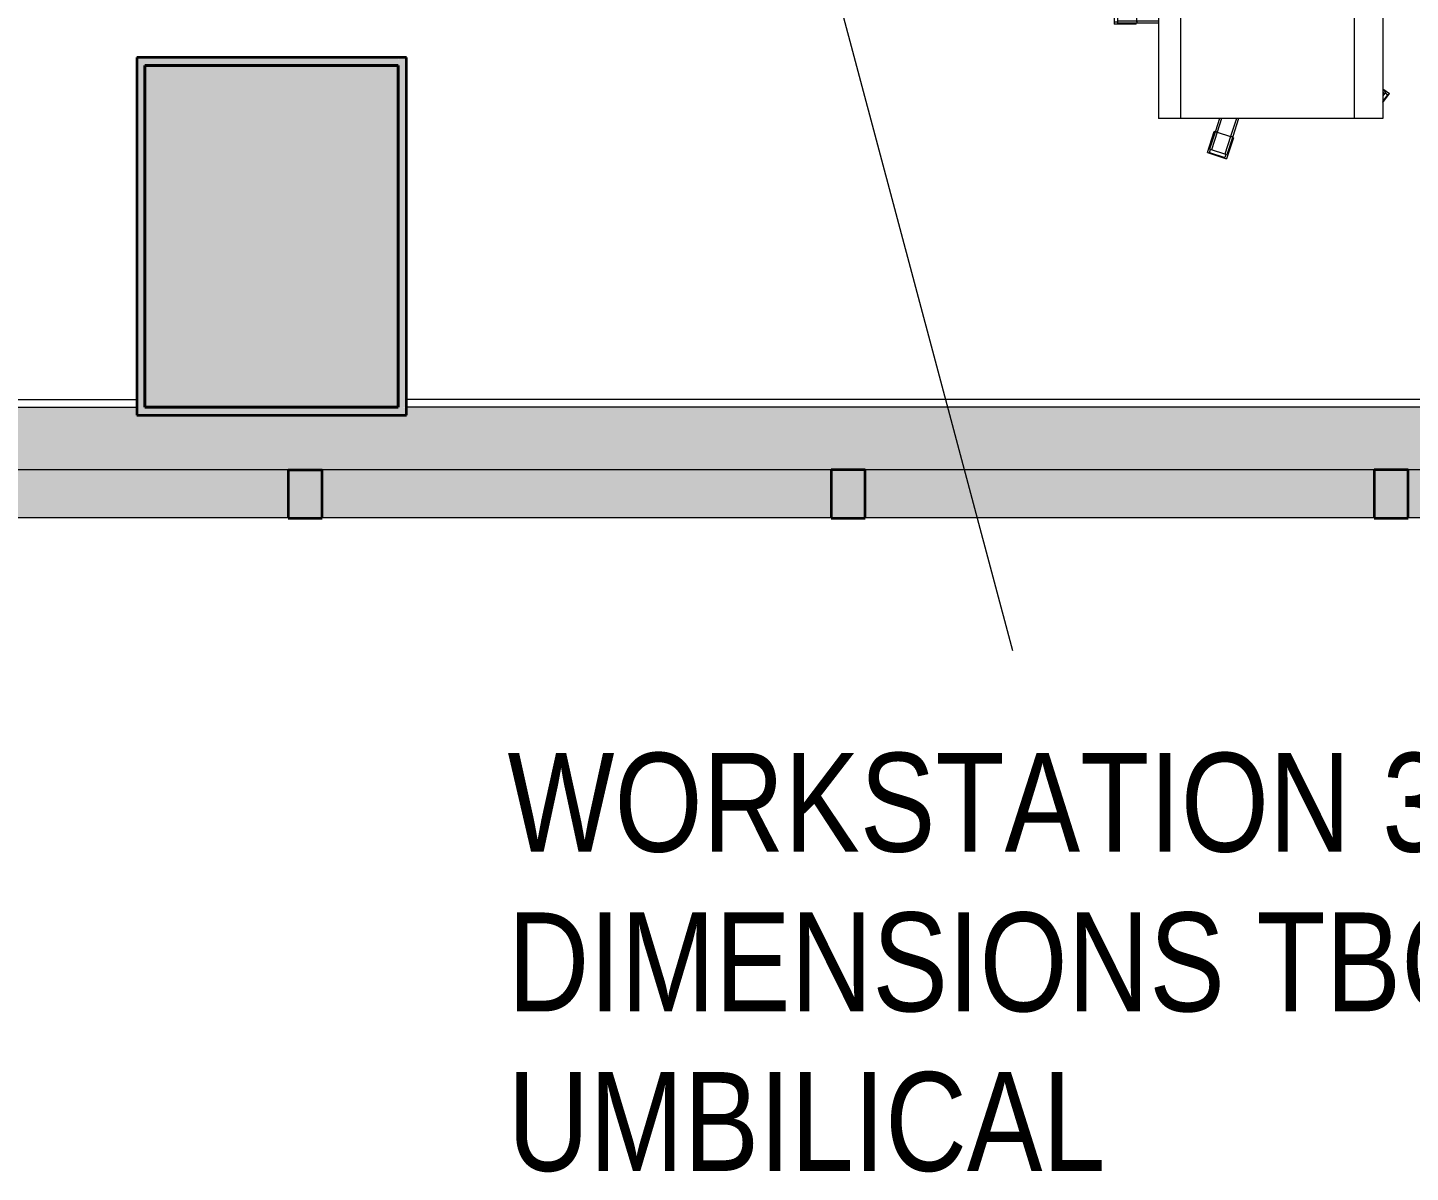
# Model space of a CAD drawing. Header units: millimetres. Extents: x 31960 to 73442, y -14102 to 21505.
# Drawn here: x 59784 to 63221, y -13308 to -10462 of the extents above; entities that cross this region are included whole.
import ezdxf

# ---------------------------------------------------------------- set-up
doc = ezdxf.new("R2010")
doc.units = ezdxf.units.MM
for name, color, linetype, lineweight in [('A-COLS', 52, 'Continuous', 13), ('A-WALL', 113, 'Continuous', 13), ('A-WALL-PATT', 111, 'Continuous', 13), ('G-ANNO-TEXT', 231, 'Continuous', 9), ('G-IMPT', 8, 'Continuous', 9), ('I-FURN', 30, 'Continuous', 9), ('I-WALL', 2, 'Continuous', 13)]:
    doc.layers.add(name, color=color, linetype=linetype, lineweight=lineweight)
doc.styles.add('Arial Narrow_1', font='ARIALN.TTF', dxfattribs={"height": 245.820669})

# ---------------------------------------------------------------- blocks, each defined once
blk = doc.blocks.new('Walls 1 - 140902 Building Facade_sat-1083296-Level 9 207 Kent St 1_100')
at = {"layer": 'G-IMPT', "lineweight": 13}
h = blk.add_hatch(color=254, dxfattribs=at)
h.paths.add_polyline_path([(37477.1, -11682.2), (71649, -11679.7), (71640.1, 19788), (69968.7, 21470.2), (41474.8, 21470.2), (41474.8, 20152.3), (35829.9, 14507.5), (34636.1, 14507.5), (34636.1, 14387.7), (35879.6, 14387.5), (41594.8, 20102.6), (41594.8, 21350.2), (69918.7, 21350.2), (71520.1, 19738.5), (71528.9, -11559.7), (37526.8, -11562.2), (35906.7, -9942.6), (34636.1, -9942.7), (34636.1, -10062.7), (35857, -10062.6), (37357.1, -11562.2)], flags=0)
h.paths.add_polyline_path([(33232.7, -11406.1), (33252.1, -11406.1), (34372.2, -10266.6), (33232.8, -11406)], flags=0)
h = blk.add_hatch(color=254, dxfattribs=at)
h.paths.add_polyline_path([(45623.2, -11561.6), (71528.9, -11559.7), (71525.9, -2765.9), (71371.5, -2765.9), (71371.6, -3222.1), (71520.4, -3222.1), (71520.1, -3236.1), (71372.9, -3236.1), (71373.9, -6889.7), (71392.9, -6889.7), (71392.9, -7569.7), (71375.6, -7569.7), (71375.6, -11405), (67480.6, -11405), (67480.6, -11425), (66810.6, -11425), (66810.6, -11405.5), (60725.4, -11405.5), (60725.4, -11425.5), (60055.4, -11425.5), (60055.4, -11406), (54083.2, -11406), (54083.2, -11426), (53408.2, -11426), (53408.2, -11406.6), (45970.4, -11406.6), (45970.4, -11426.6), (45623.2, -11426.6), (45623.2, -11559.7)], flags=0)
h.paths.add_polyline_path([(54073.2, -11406), (54073.2, -11406), (54063.2, -11406)], flags=0)
at = {"layer": 'A-WALL', "color": 67, "lineweight": 35}
for p, q in [((60516.2, -11561.6), (60431.2, -11561.6)), ((60431.2, -11561.6), (60431.2, -11681.6)), ((60516.2, -11681.6), (60516.2, -11561.6)), ((61866.2, -11561.5), (61781.2, -11561.5)), ((61781.2, -11561.5), (61781.2, -11681.5)), ((61866.2, -11681.5), (61866.2, -11561.5)), ((63216.2, -11561.4), (63131.2, -11561.4)), ((63131.2, -11561.4), (63131.2, -11681.4)), ((63216.2, -11681.4), (63216.2, -11561.4)), ((60431.2, -11681.6), (60516.2, -11681.6)), ((61781.2, -11681.5), (61866.2, -11681.5)), ((63131.2, -11681.4), (63216.2, -11681.4))]:
    blk.add_line(p, q, dxfattribs=at)
at = {"layer": 'G-IMPT', "color": 47, "lineweight": 13}
for p, q in [((37526.8, -11562.2), (71528.9, -11559.7)), ((71649, -11679.7), (37477.1, -11682.2))]:
    blk.add_line(p, q, dxfattribs=at)
blk = doc.blocks.new('Walls 1 - Walls 1-1083272-Level 9 207 Kent St 1_100')
blk.add_blockref('Walls 1 - 140902 Building Facade_sat-1083296-Level 9 207 Kent St 1_100', (0, 0))
blk = doc.blocks.new('Columns20 - Columns-1588720-Level 9 207 Kent St 1_100')
at = {"layer": 'A-COLS'}
blk.add_hatch(color=254, dxfattribs=at).paths.add_polyline_path([(60705.4, -11410), (60705.4, -10560), (60075.4, -10560), (60075.4, -11410)], flags=0)
at = {"layer": 'A-COLS', "color": 67, "lineweight": 35}
for p, q in [((60075.4, -10560), (60075.4, -11410)), ((60705.4, -10560), (60075.4, -10560)), ((60705.4, -11410), (60705.4, -10560)), ((60075.4, -11410), (60705.4, -11410))]:
    blk.add_line(p, q, dxfattribs=at)
blk = doc.blocks.new('JX-57-Generic Chair-Task - Task without Arms-3760541-Level 9 207 Kent St 1_100')
at = {"layer": 'I-FURN'}
for p, q in [((401, 279.4), (-119, 279.4)), ((-119, 239.5), (-119, 279.3)), ((-56.5, 295.4), (-78.7, 279.3)), ((-76.1, 279.3), (-59.7, 291.2)), ((-62.3, 279.2), (-56.9, 283.2)), ((-59.7, 291.2), (-55, 284.8)), ((-56.9, 283.2), (-52.9, 286.1)), ((-56.9, 283.2), (-54, 279.2)), ((-56.5, 295.4), (-44.8, 279.2)), ((-47.8, 279.2), (-52.9, 286.1)), ((326.8, 279.3), (338.5, 295.4)), ((329.9, 279.3), (334.8, 286.1)), ((334.8, 286.1), (338.9, 283.2)), ((338.9, 283.2), (336.1, 279.3)), ((336.9, 284.8), (341.6, 291.2)), ((360.6, 279.3), (338.5, 295.4)), ((338.9, 283.2), (344.2, 279.3)), ((358.1, 279.3), (341.6, 291.2)), ((401, 279.3), (401, 239.5)), ((-119, 208), (-119, 239.5)), ((-119, 182.8), (-119, 208)), ((-119, 208), (401, 208)), ((401, 239.5), (401, 208)), ((401, 208), (401, 182.8)), ((-119, -224.1), (-119, 182.8)), ((401, 182.8), (401, -224.1)), ((-219, -109.6), (-166.7, -92.6)), ((-163.8, -94.3), (-209.1, -109)), ((-163.3, -99.4), (-207.5, -113.8)), ((-165.9, -95), (-166.7, -92.6)), ((-119, -79.8), (-163.8, -94.3)), ((-163.8, -94.3), (-163.3, -99.4)), ((-119, -85), (-163.3, -99.4)), ((-163.3, -99.4), (-152.5, -132.7)), ((401, -79.8), (445.8, -94.3)), ((401, -85), (445.3, -99.4)), ((434.5, -132.7), (445.3, -99.4)), ((445.3, -99.4), (445.8, -94.3)), ((445.3, -99.4), (489.5, -113.8)), ((445.8, -94.3), (491, -109)), ((448.7, -92.6), (447.9, -95)), ((448.7, -92.6), (501, -109.6)), ((-219, -109.6), (-203.6, -157.2)), ((-216, -113.9), (-208.4, -111.5)), ((-203.7, -152), (-216, -113.9)), ((-207.5, -113.8), (-209.1, -109)), ((-196.7, -147.1), (-207.5, -113.8)), ((-152.5, -132.7), (-196.7, -147.1)), ((-149.9, -137.1), (-195.2, -151.8)), ((-119, -121.8), (-152.5, -132.7)), ((-152.5, -132.7), (-149.9, -137.1)), ((-119, -127.1), (-149.9, -137.1)), ((401, -121.8), (434.5, -132.7)), ((401, -127.1), (431.9, -137.1)), ((431.9, -137.1), (434.5, -132.7)), ((431.9, -137.1), (477.1, -151.8)), ((434.5, -132.7), (478.7, -147.1)), ((489.5, -113.8), (478.7, -147.1)), ((485.5, -157.2), (501, -109.6)), ((485.6, -152), (498, -113.9)), ((491, -109), (489.5, -113.8)), ((490.4, -111.5), (498, -113.9)), ((-196.1, -149.5), (-203.7, -152)), ((-151.2, -140.2), (-203.6, -157.2)), ((-195.2, -151.8), (-196.7, -147.1)), ((-151.2, -140.2), (-152, -137.8)), ((434, -137.8), (433.2, -140.2)), ((485.5, -157.2), (433.2, -140.2)), ((478.7, -147.1), (477.1, -151.8)), ((485.6, -152), (478.1, -149.5)), ((-119, -271.7), (-119, -224.1)), ((-119, -224.1), (401, -224.1)), ((401, -224.1), (401, -271.7)), ((-119, -278.9), (-119, -271.7)), ((401, -271.7), (401, -278.9)), ((-119, -278.9), (401, -278.9)), ((118.5, -278.9), (118.5, -332.1)), ((123.5, -333.2), (123.5, -278.9)), ((158.5, -278.9), (158.5, -333.2)), ((163.5, -278.9), (163.5, -332.1)), ((118.5, -334.3), (116, -334.3)), ((116, -389.3), (116, -334.3)), ((118.5, -332.1), (123.5, -333.2)), ((118.5, -332.1), (118.5, -379.7)), ((123.5, -333.2), (158.5, -333.2)), ((123.5, -379.7), (123.5, -333.2)), ((158.5, -333.2), (163.5, -332.1)), ((158.5, -333.2), (158.5, -379.7)), ((163.5, -332.1), (163.5, -379.7)), ((166, -334.3), (163.5, -334.3)), ((166, -334.3), (166, -389.3)), ((116, -389.3), (166, -389.3)), ((123.5, -379.7), (118.5, -379.7)), ((121, -387.8), (121, -379.9)), ((161, -387.8), (121, -387.8)), ((158.5, -379.7), (123.5, -379.7)), ((163.5, -379.7), (158.5, -379.7)), ((161, -379.9), (161, -387.8))]:
    blk.add_line(p, q, dxfattribs=at)

msp = doc.modelspace()

# ---------------------------------------------------------------- hatches: boundary and pattern name
at = {"layer": 'A-WALL-PATT', "lineweight": 9}
for points in [[(60075.4, -11425.5), (60075.4, -10535.5), (60055.4, -10535.5), (60055.4, -11425.5)], [(60296.4, -10555.5), (60705.4, -10555.5), (60704.9, -10535.5), (60075.4, -10535.5), (60075.4, -10555.5)], [(60715.4, -11405.5), (60725.4, -11404.7), (60725.4, -10535.5), (60705.4, -10535.5), (60705.4, -11405.5)], [(60075.4, -11425.5), (60725.4, -11425.5), (60725.4, -11405.5), (60075.4, -11405.5), (60075.4, -11415.5)]]:
    msp.add_hatch(color=256, dxfattribs=at).paths.add_polyline_path(points, flags=0)

# ---------------------------------------------------------------- linework, layer by layer
at = {"layer": 'G-ANNO-TEXT', "color": 7}
msp.add_line((60815.6, -6696.2), (62232, -12010.2), dxfattribs=at)
at = {"layer": 'I-WALL', "lineweight": 35}
for p, q in [((60055.4, -10535.5), (60055.4, -11425.5)), ((60725.4, -10535.5), (60055.4, -10535.5)), ((60725.4, -11425.5), (60725.4, -10535.5)), ((60075.4, -11405.5), (60075.4, -10555.5)), ((60075.4, -10555.5), (60705.4, -10555.5)), ((60705.4, -10555.5), (60705.4, -11405.5)), ((60705.4, -11405.5), (60075.4, -11405.5)), ((60055.4, -11425.5), (60725.4, -11425.5))]:
    msp.add_line(p, q, dxfattribs=at)
at = {"layer": 'I-WALL', "lineweight": 9}
for p, q in [((54073.2, -11386), (60055.4, -11386)), ((60055.4, -11406), (54083.2, -11406)), ((60725.4, -11385.5), (66810.6, -11385.5)), ((66810.6, -11405.5), (60725.4, -11405.5))]:
    msp.add_line(p, q, dxfattribs=at)

# ---------------------------------------------------------------- block references
at = {"layer": 'A-COLS', "color": 47}
msp.add_blockref('Columns20 - Columns-1588720-Level 9 207 Kent St 1_100', (0, 4.4), dxfattribs=at)
at = {"layer": 'A-WALL', "color": 47}
msp.add_blockref('Walls 1 - Walls 1-1083272-Level 9 207 Kent St 1_100', (0, 0), dxfattribs=at)
at = {"layer": 'I-FURN', "rotation": 270.0000000000012}
msp.add_blockref('JX-57-Generic Chair-Task - Task without Arms-3760541-Level 9 207 Kent St 1_100', (62874, -10286.8), dxfattribs=at)

# ---------------------------------------------------------------- texts
at = {"layer": 'G-ANNO-TEXT', "color": 7, "insert": (60977, -12264.8), "char_height": 245.821, "width": 3012, "attachment_point": 1, "line_spacing_factor": 0.968573, "style": 'Arial Narrow_1'}
msp.add_mtext('WORKSTATION 3B\\PDIMENSIONS TBC\\PUMBILICAL', dxfattribs=at)

doc.saveas('drawing.dxf')
